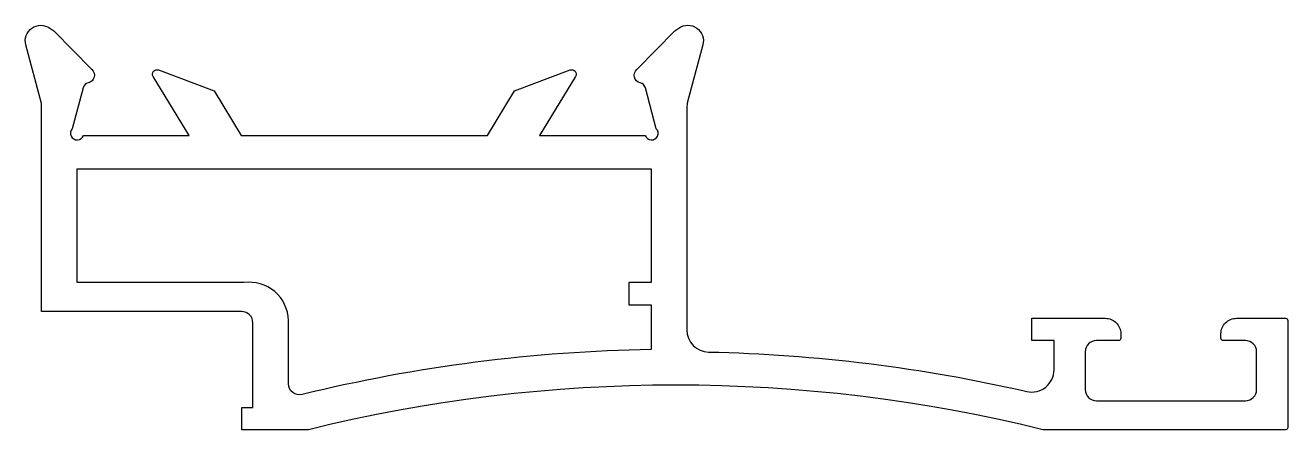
# Model space of a CAD drawing. Extents: x 897.4 to 954.1, y -10.4 to 7.8.
import ezdxf

# ---------------------------------------------------------------- set-up
doc = ezdxf.new("R2010")
doc.units = 0
doc.header["$LTSCALE"] = 15
doc.layers.get('0').update_dxf_attribs({"linetype": 'CONTINUOUS'})

msp = doc.modelspace()

# ---------------------------------------------------------------- linework, layer by layer
at = {"ltscale": 5}
for points in [[(897.389, 6.89, -0.700084), (898.466, 7.644), (898.646, 7.518), (900.357, 5.789, -0.607471), (900.199, 5.189, 0.283637), (899.972, 4.97), (899.48, 3.133, 1.229391), (899.982, 2.828), (904.726, 2.828), (903.111, 5.475, -0.713664), (903.352, 5.766), (905.851, 4.824), (907.069, 2.828), (918.131, 2.828), (919.35, 4.824), (921.849, 5.766, -0.713664), (922.09, 5.475), (920.475, 2.828), (925.219, 2.828, 1.229391), (925.721, 3.133), (925.229, 4.97, 0.283637), (925.002, 5.189, -0.607471), (924.844, 5.789), (926.555, 7.518), (926.734, 7.644, -0.700084), (927.812, 6.89), (927.127, 4.331, 0.06546), (927.093, 4.073), (927.093, -5.887, 0.408087), (928.072, -6.887, -0.051176), (942.37, -8.658, 0.48191), (943.593, -7.683), (943.593, -6.372), (942.593, -6.372), (942.593, -5.372), (945.893, -5.372, -0.414214), (946.593, -6.072), (946.593, -6.272, -0.414214), (946.493, -6.372), (945.493, -6.372, 0.414214), (944.993, -6.872), (944.993, -8.572, 0.414214), (945.493, -9.072), (952.193, -9.072, 0.414214), (952.693, -8.572), (952.693, -6.872, 0.414214), (952.193, -6.372), (951.193, -6.372, -0.414214), (951.093, -6.272), (951.093, -6.072, -0.414214), (951.793, -5.372), (953.993, -5.372, -0.414214), (954.093, -5.472), (954.093, -10.272, -0.414214), (953.993, -10.372), (943.093, -10.372, 0.121212), (910.093, -10.372), (907.093, -10.372), (907.093, -9.372), (907.593, -9.372), (907.593, -5.572, 0.414214), (907.093, -5.072), (898.093, -5.072), (898.093, 4.256)], [(925.493, -3.772), (924.493, -3.772), (924.493, -4.772), (925.493, -4.772), (925.493, -6.78, 0.056111), (909.812, -8.793, -0.486319), (909.193, -8.308), (909.193, -5.472, 0.446334), (907.193, -3.772), (899.693, -3.772), (899.693, 1.328), (925.493, 1.328)]]:
    msp.add_lwpolyline(points, format="xyb", close=True, dxfattribs=at)

doc.saveas('drawing.dxf')
